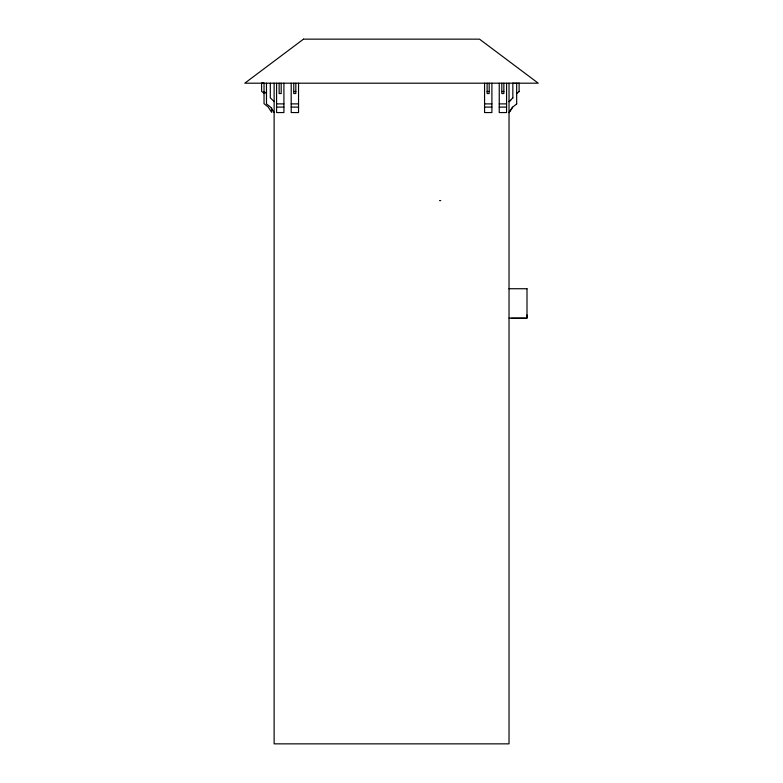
<?xml version="1.0" encoding="UTF-8"?>
<svg xmlns="http://www.w3.org/2000/svg" width="783" height="783" viewBox="0 0 783 783"><rect width="100%" height="100%" fill="white"/><g stroke="black" fill="none" stroke-linecap="round" stroke-linejoin="round"><path stroke-width="1.17" d="M509.028 112.556L512.601 107.105M509.028 112.693L512.601 107.242L516.672 103.885M512.845 97.875L509.028 101.673M516.672 93.666L519.119 91.484M509.028 101.536L510.78 100.332M512.845 83.331L519.119 83.331M293.762 91.484L295.817 91.484M487.124 91.484L489.179 91.484M501.805 91.484L503.86 91.484M276.575 103.885L283.916 103.885M291.198 103.885L298.538 103.885M484.56 103.885L491.9 103.885M499.241 103.885L506.581 103.885M276.575 107.105L283.916 107.105M291.198 107.105L298.538 107.105M484.56 107.105L491.9 107.105M499.241 107.105L506.581 107.105M439.527 200.614L440.751 200.614M509.028 288.731L526.998 288.731M509.028 318.094L526.998 318.094L526.998 314.981M511.299 318.319L525.775 318.319M274.128 101.536L270.301 97.875L270.301 83.194M264.037 91.484L266.484 93.539M264.037 93.353L261.591 91.298L261.591 83.008L264.037 83.008L264.037 103.699L268.109 106.928L271.681 112.37L271.681 107.966M274.128 112.556L270.556 107.105L266.484 103.885L266.484 83.194M526.998 288.731L526.998 318.094M519.119 83.194L519.119 91.611M516.672 83.331L516.672 104.012M512.845 83.194L512.845 98.012M509.028 83.194L509.028 743.85L274.128 743.85L274.128 83.194M506.581 83.194L506.581 112.556L499.241 112.556L499.241 83.194M503.86 83.194L503.86 93.539L501.805 93.539L501.805 83.194M491.9 83.194L491.9 112.556L484.56 112.556L484.56 83.194M489.179 83.194L489.179 93.539L487.124 93.539L487.124 83.194M298.538 83.194L298.538 112.556L291.198 112.556L291.198 83.194M295.817 83.194L295.817 93.539L293.762 93.539L293.762 83.194M283.916 83.194L283.916 112.556L276.575 112.556L276.575 83.194M281.195 83.194L281.195 93.539L279.139 93.539L279.139 83.194M303.491 39.15L244.766 83.194L538.234 83.194L479.509 39.15L303.491 39.15"/></g></svg>
